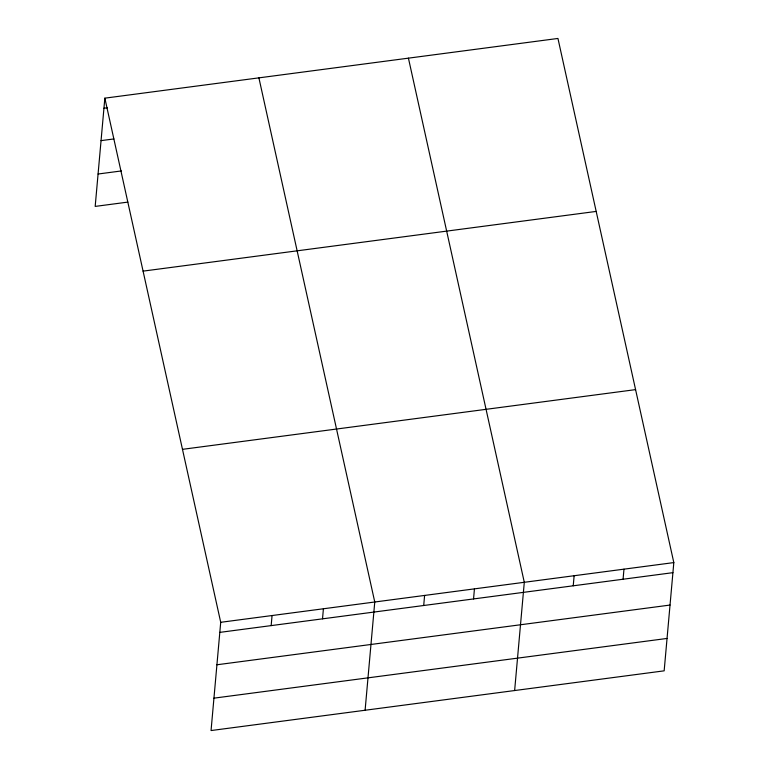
<?xml version="1.0" encoding="UTF-8"?>
<svg xmlns="http://www.w3.org/2000/svg" width="769" height="769" viewBox="0 0 769 769"><rect width="100%" height="100%" fill="white"/><g stroke="black" fill="none" stroke-linecap="round" stroke-linejoin="round"><path stroke-width="1.15" d="M104.844 98.163L220.713 622.304L211.052 730.55L664.156 670.837L673.817 562.591L557.948 38.45L104.844 98.163L95.183 206.409L127.865 202.103M271.159 625.61L272.063 615.536M322.519 618.843L323.413 608.769M365.102 710.248L374.763 602.002L258.903 77.861M423.709 605.511L424.603 595.427M473.55 598.936L474.444 588.862M514.634 690.543L524.295 582.296L408.426 58.156M573.232 585.805L574.135 575.721M623.073 579.23L623.976 569.156M103.95 108.237L107.449 107.775M101.056 140.631L113.889 138.939M98.076 174.015L121.415 170.939M143.082 271.13L596.186 211.417M182.474 449.336L635.579 389.623M220.713 622.304L673.817 562.591M219.809 632.378L672.913 572.665M216.916 664.772L670.02 605.059M213.936 698.156L667.05 638.443"/></g></svg>
